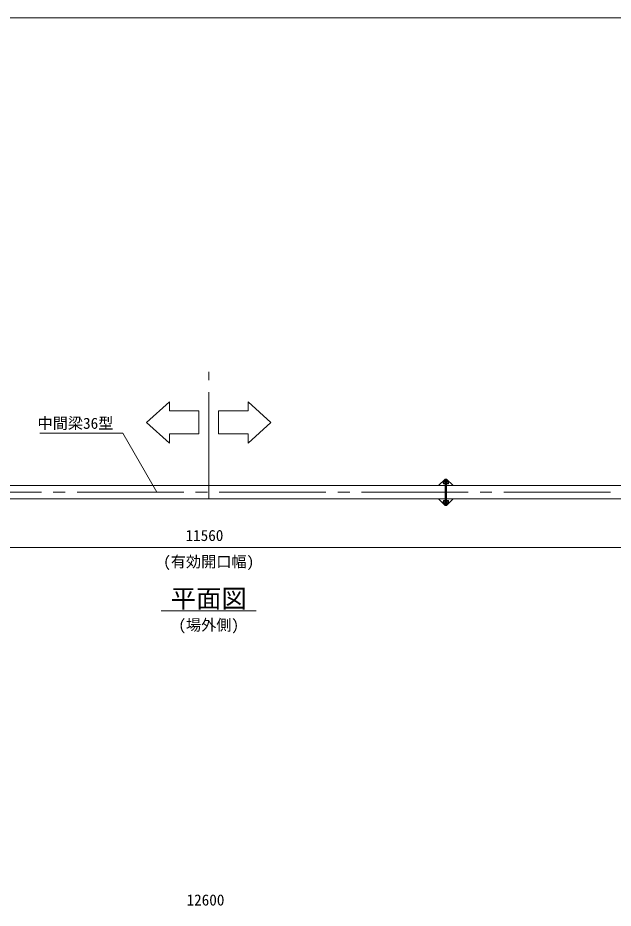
# Model space of a CAD drawing. Units: millimetres, scale not verified. Extents: x 2437 to 26587, y -17325 to 17325.
# Drawn here: x 9477 to 13998, y -7432 to -675 of the extents above; entities that cross this region are included whole.
import ezdxf
from ezdxf.enums import TextEntityAlignment as Align

# ---------------------------------------------------------------- set-up
doc = ezdxf.new("R2010")
doc.units = ezdxf.units.MM
doc.header["$LTSCALE"] = 90
doc.linetypes.add('CHAIN2', pattern=[12, 9, -1, 1, -1])
for name, color, linetype, lineweight in [('0-6_ﾎﾞﾙﾄ類', 2, 'Continuous', 18), ('0-A_図面枠', 7, 'Continuous', 18), ('0-B_寸法', 3, 'Continuous', 18), ('1-3_中間梁36', 7, 'Continuous', 18), ('1-4_通芯', 1, 'CHAIN2', 18), ('1-9_文字', 7, 'Continuous', 18), ('1-B_連結用梁45', 7, 'Continuous', 18)]:
    doc.layers.add(name, color=color, linetype=linetype, lineweight=lineweight)
doc.styles.add('ＭＳ ゴシック', font='')
doc.styles.get('ＭＳ ゴシック').set_extended_font_data('MS Gothic')

msp = doc.modelspace()

# ---------------------------------------------------------------- linework, layer by layer
at = {"layer": '0-6_ﾎﾞﾙﾄ類'}
for p, q in [((12709.58, -4189.5), (12711.2, -4187.88)), ((12747.18, -4189.5), (12745.56, -4187.88)), ((12708.18, -4193), (12706.18, -4195)), ((12706.18, -4205), (12706.18, -4195)), ((12708.18, -4207), (12706.18, -4205)), ((12709.58, -4194.2), (12706.98, -4194.2)), ((12709.58, -4205.8), (12706.98, -4205.8)), ((12708.18, -4207), (12708.18, -4193)), ((12709.58, -4193), (12708.18, -4193)), ((12709.58, -4207), (12708.18, -4207)), ((12709.58, -4210.5), (12709.58, -4189.5)), ((12709.58, -4210.5), (12711.2, -4212.13)), ((12711.2, -4193.94), (12718.58, -4193.94)), ((12711.2, -4206.06), (12718.58, -4206.06)), ((12738.18, -4199.19), (12735.18, -4200)), ((12738.18, -4200), (12735.18, -4200.8)), ((12745.56, -4193.94), (12738.18, -4193.94)), ((12745.56, -4206.06), (12738.18, -4206.06)), ((12747.18, -4210.5), (12745.56, -4212.13)), ((12747.18, -4210.5), (12747.18, -4189.5)), ((12708.18, -4343), (12706.18, -4345)), ((12706.18, -4355), (12706.18, -4345)), ((12708.18, -4357), (12706.18, -4355)), ((12709.58, -4344.2), (12706.98, -4344.2)), ((12709.58, -4355.8), (12706.98, -4355.8)), ((12708.18, -4357), (12708.18, -4343)), ((12709.58, -4343), (12708.18, -4343)), ((12709.58, -4357), (12708.18, -4357)), ((12709.58, -4339.5), (12711.2, -4337.87)), ((12709.58, -4360.5), (12709.58, -4339.5)), ((12709.58, -4360.5), (12711.2, -4362.12)), ((12711.2, -4343.94), (12718.58, -4343.94)), ((12711.2, -4356.06), (12718.58, -4356.06)), ((12738.18, -4349.2), (12735.18, -4350)), ((12738.18, -4350), (12735.18, -4350.81)), ((12745.56, -4343.94), (12738.18, -4343.94)), ((12745.56, -4356.06), (12738.18, -4356.06)), ((12747.18, -4339.5), (12745.56, -4337.87)), ((12747.18, -4360.5), (12745.56, -4362.12)), ((12747.18, -4360.5), (12747.18, -4339.5))]:
    msp.add_line(p, q, dxfattribs=at)
for points in [[(12711.2, -4187.88), (12718.58, -4187.88), (12718.58, -4212.13), (12711.2, -4212.13)], [(12745.56, -4187.88), (12738.18, -4187.88), (12738.18, -4212.13), (12745.56, -4212.13)], [(12711.2, -4337.87), (12718.58, -4337.87), (12718.58, -4362.12), (12711.2, -4362.12)], [(12745.56, -4337.87), (12738.18, -4337.87), (12738.18, -4362.12), (12745.56, -4362.12)]]:
    msp.add_lwpolyline(points, dxfattribs=at)
for points in [[(12718.58, -4211), (12718.58, -4189), (12720.88, -4189), (12720.88, -4211)], [(12735.18, -4189), (12735.18, -4211), (12732.88, -4211), (12732.88, -4189)], [(12735.18, -4188.65), (12735.18, -4211.35), (12738.18, -4211.35), (12738.18, -4188.65)], [(12718.58, -4361), (12718.58, -4339), (12720.88, -4339), (12720.88, -4361)], [(12735.18, -4339), (12735.18, -4361), (12732.88, -4361), (12732.88, -4339)], [(12735.18, -4338.65), (12735.18, -4361.35), (12738.18, -4361.35), (12738.18, -4338.65)]]:
    msp.add_lwpolyline(points, close=True, dxfattribs=at)
for centre, radius, start, end in [((12714.24, -4190.9), 4.28, 135, 225), ((12742.52, -4190.9), 4.28, 315, 45), ((12721.71, -4200), 12.12, 150, 210), ((12714.24, -4209.09), 4.28, 135, 225), ((12735.05, -4200), 12.12, 330, 30), ((12742.52, -4209.09), 4.28, 315, 45), ((12721.71, -4350), 12.12, 150, 210), ((12714.24, -4340.91), 4.28, 135, 225), ((12714.24, -4359.1), 4.28, 135, 225), ((12742.52, -4340.91), 4.28, 315, 45), ((12735.05, -4350), 12.12, 330, 30), ((12742.52, -4359.1), 4.28, 315, 45)]:
    msp.add_arc(centre, radius, start, end, dxfattribs=at)
at = {"layer": '0-A_図面枠'}
msp.add_lwpolyline([(2436.88, -675), (26586.88, -675), (26586.88, -17325), (2436.88, -17325)], close=True, dxfattribs=at)
at = {"layer": '0-B_寸法'}
msp.add_line((16632.88, -4695), (5204.88, -4695), dxfattribs=at)
at = {"layer": '1-3_中間梁36'}
for points in [[(12720.88, -4225), (12670.88, -4225), (12720.88, -4175)], [(12720.88, -4375), (12720.88, -4175), (12726.88, -4175), (12726.88, -4375)], [(9132.88, -4325), (12720.88, -4325), (12720.88, -4225), (9132.88, -4225)], [(12720.88, -4325), (12670.88, -4325), (12720.88, -4375)]]:
    msp.add_lwpolyline(points, close=True, dxfattribs=at)
at = {"layer": '1-4_通芯'}
for p, q in [((10926.88, -4325), (10926.88, -3362.11)), ((4526.88, -4275), (18767.88, -4275))]:
    msp.add_line(p, q, dxfattribs=at)
at = {"layer": '1-9_文字'}
for p, q in [((9643.44, -3825.82), (10273.09, -3825.82)), ((10273.53, -3825.82), (10273.09, -3825.82)), ((10532.86, -4275), (10273.53, -3825.82)), ((10566.88, -5175), (11286.88, -5175))]:
    msp.add_line(p, q, dxfattribs=at)
for points in [[(10455.08, -3745.24), (10628.38, -3588.32), (10628.38, -3657.8), (10852.35, -3657.8), (10852.35, -3833.02), (10628.38, -3833.02), (10628.38, -3902.49)], [(11398.67, -3745.24), (11225.38, -3588.32), (11225.38, -3657.8), (11001.41, -3657.8), (11001.41, -3833.02), (11225.38, -3833.02), (11225.38, -3902.49)]]:
    msp.add_lwpolyline(points, close=True, dxfattribs=at)
at = {"layer": '1-B_連結用梁45'}
for points in [[(12726.88, -4175), (12726.88, -4375), (12732.88, -4375), (12732.88, -4175)], [(12732.88, -4225), (12782.88, -4225), (12732.88, -4175)], [(12732.88, -4325), (17326.88, -4325), (17326.88, -4225), (12732.88, -4225)], [(12732.88, -4325), (12782.88, -4325), (12732.88, -4375)]]:
    msp.add_lwpolyline(points, close=True, dxfattribs=at)

# ---------------------------------------------------------------- texts
at = {"layer": '0-B_寸法', "style": 'ＭＳ ゴシック'}
for s, p in [('11560', (10750.64, -4670.52)), ('(有効開口幅)', (10581.28, -4869.72)), ('12600', (10758.64, -7436.92))]:
    msp.add_text(s, height=84.46, dxfattribs=at).set_placement(p, align=Align.BOTTOM_LEFT)
at = {"layer": '1-9_文字', "style": 'ＭＳ ゴシック'}
for s, height, p in [('中間梁36型', 84.46, (9627.07, -3819.34)), ('平面図', 140.8, (10638.88, -5194.2)), ('(場外側)', 84.46, (10696.48, -5349.72))]:
    msp.add_text(s, height=height, dxfattribs=at).set_placement(p, align=Align.BOTTOM_LEFT)

doc.saveas('drawing.dxf')
